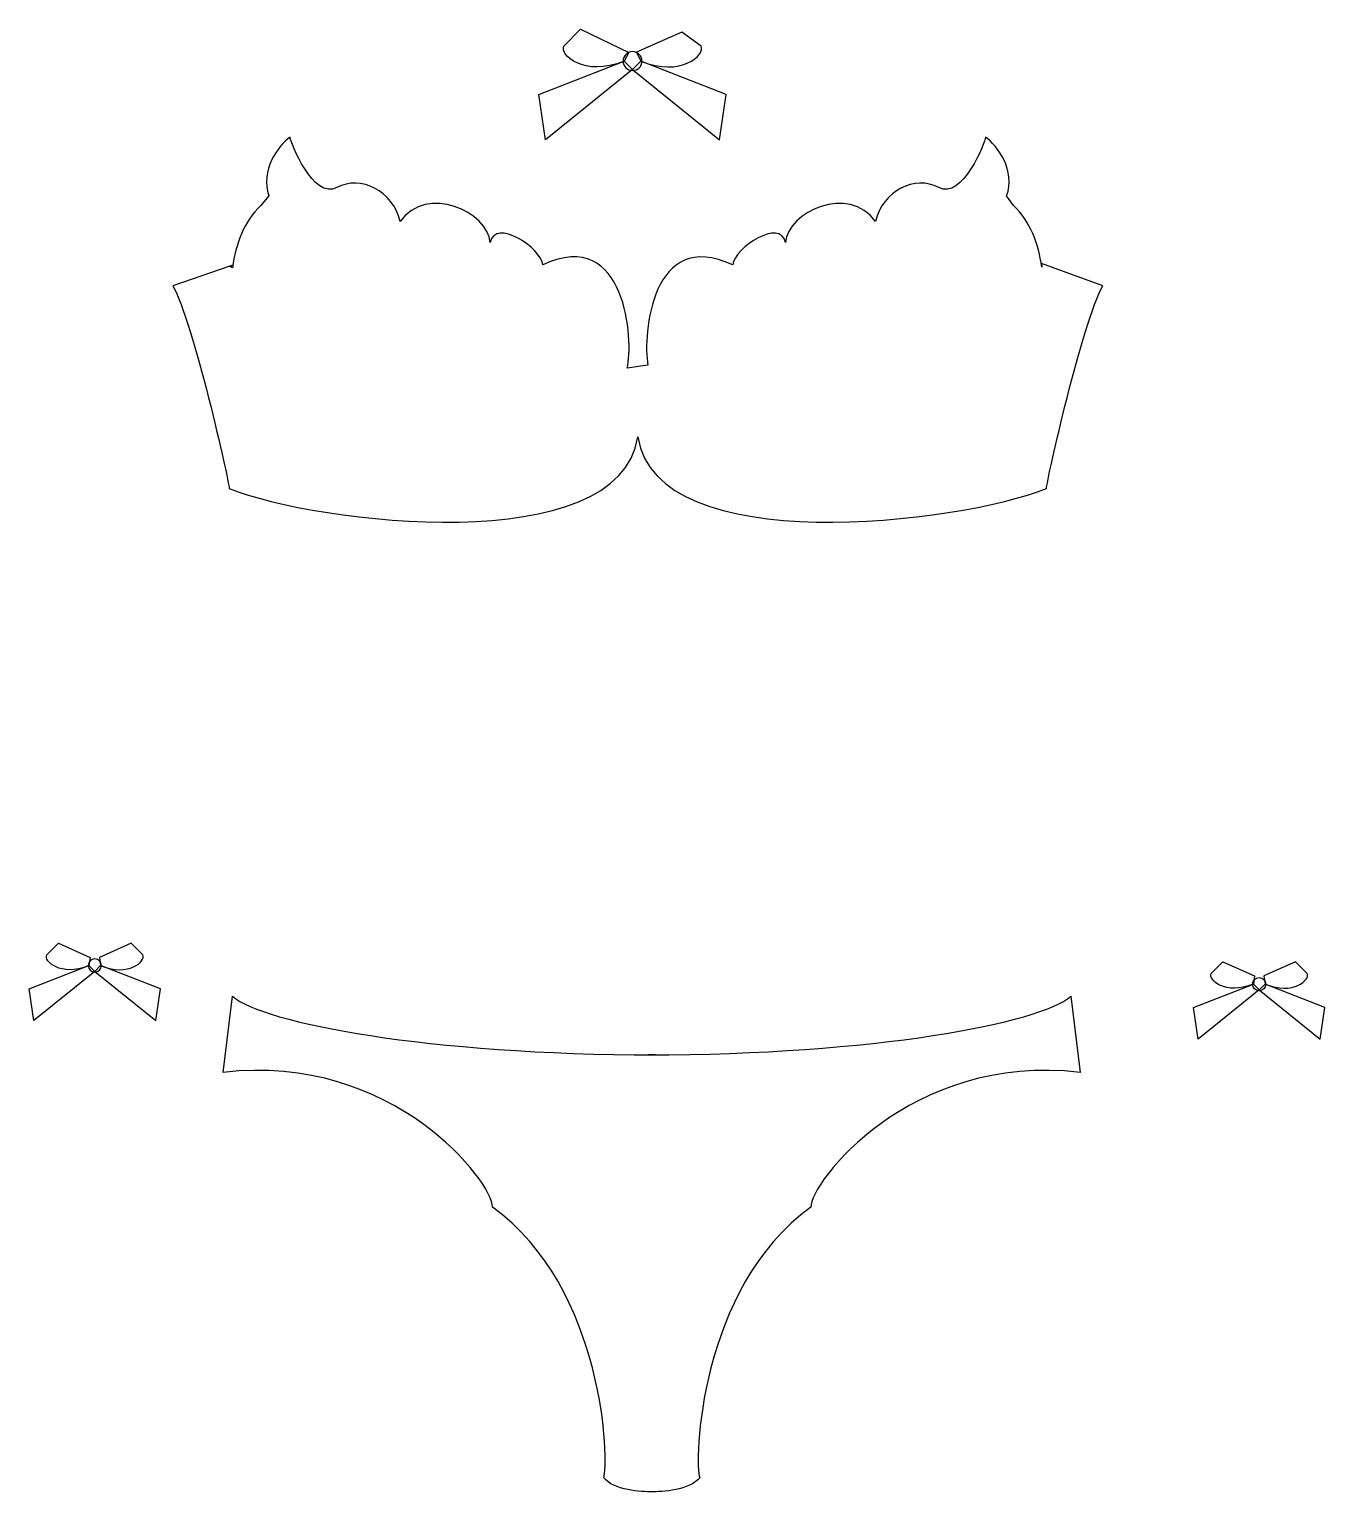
# Model space of a CAD drawing. Header units: centimetres. Extents: x -6.4 to 6.9, y -8.6 to 6.4.
import ezdxf

# ---------------------------------------------------------------- set-up
doc = ezdxf.new("R2010")
doc.units = ezdxf.units.CM
doc.header["$MEASUREMENT"] = 0
doc.layers.add('Camada 1', color=7, linetype='Continuous')

msp = doc.modelspace()

# ---------------------------------------------------------------- linework, layer by layer
at = {"layer": 'Camada 1'}
for points, knots in [([(-0.24487, 6.12602), (-0.24487, 6.12602), (-0.73776, 6.3619), (-0.73776, 6.3619), (-0.73776, 6.3619), (-0.73776, 6.3619), (-0.90842, 6.19079), (-0.90842, 6.19079), (-0.90842, 6.19079), (-0.95967, 6.10536), (-0.70376, 5.86601), (-0.29332, 6.03701), (-0.29332, 6.03701), (-0.29332, 6.03701), (-0.24487, 6.12602), (-0.24487, 6.12602)], [0, 0, 0, 0, 0.2, 0.2, 0.2, 0.2, 0.4, 0.4, 0.4, 0.4, 0.6, 0.6, 0.6, 0.6, 1, 1, 1, 1]), ([(-0.16576, 6.12633), (-0.16576, 6.12633), (0.29591, 6.33144), (0.29591, 6.33144), (0.29591, 6.33144), (0.29591, 6.33144), (0.49244, 6.19079), (0.49244, 6.19079), (0.49244, 6.19079), (0.5439, 6.10536), (0.288, 5.86601), (-0.1224, 6.03701), (-0.1224, 6.03701), (-0.1224, 6.03701), (-0.16576, 6.12633), (-0.16576, 6.12633)], [0, 0, 0, 0, 0.2, 0.2, 0.2, 0.2, 0.4, 0.4, 0.4, 0.4, 0.6, 0.6, 0.6, 0.6, 1, 1, 1, 1]), ([(-0.30416, 6.03701), (-0.30416, 6.09022), (-0.26111, 6.13316), (-0.20788, 6.13316), (-0.20788, 6.13316), (-0.15467, 6.13316), (-0.11162, 6.09022), (-0.11162, 6.03701), (-0.11162, 6.03701), (-0.11162, 5.98356), (-0.15467, 5.94075), (-0.20788, 5.94075), (-0.20788, 5.94075), (-0.26112, 5.94073), (-0.30416, 5.98357), (-0.30416, 6.03701)], [0, 0, 0, 0, 0.2, 0.2, 0.2, 0.2, 0.4, 0.4, 0.4, 0.4, 0.6, 0.6, 0.6, 0.6, 1, 1, 1, 1]), ([(-0.24487, 6.12602), (-0.24487, 6.12602), (-0.24487, 6.12602), (-0.24487, 6.12602), (-0.24487, 6.12602), (-0.24487, 6.12602), (-0.24487, 6.12602), (-0.24487, 6.12602)], [0, 0, 0, 0, 0.33333333, 0.33333333, 0.33333333, 0.33333333, 1, 1, 1, 1]), ([(-0.16576, 6.12633), (-0.16576, 6.12633), (-0.16576, 6.12633), (-0.16576, 6.12633), (-0.16576, 6.12633), (-0.16576, 6.12633), (-0.16576, 6.12633), (-0.16576, 6.12633)], [0, 0, 0, 0, 0.33333333, 0.33333333, 0.33333333, 0.33333333, 1, 1, 1, 1]), ([(-0.29332, 6.03701), (-0.29332, 6.03701), (-1.16478, 5.69533), (-1.16478, 5.69533), (-1.16478, 5.69533), (-1.16478, 5.69533), (-1.09633, 5.2339), (-1.09633, 5.2339), (-1.09633, 5.2339), (-1.09633, 5.2339), (-0.20788, 5.95145), (-0.20788, 5.95145), (-0.20788, 5.95145), (-0.20788, 5.95145), (-0.29332, 6.03701), (-0.29332, 6.03701)], [0, 0, 0, 0, 0.2, 0.2, 0.2, 0.2, 0.4, 0.4, 0.4, 0.4, 0.6, 0.6, 0.6, 0.6, 1, 1, 1, 1]), ([(-0.12242, 6.03701), (-0.12242, 6.03701), (0.74901, 5.69533), (0.74901, 5.69533), (0.74901, 5.69533), (0.74901, 5.69533), (0.68059, 5.2339), (0.68059, 5.2339), (0.68059, 5.2339), (0.68059, 5.2339), (-0.20788, 5.95145), (-0.20788, 5.95145), (-0.20788, 5.95145), (-0.20788, 5.95145), (-0.12242, 6.03701), (-0.12242, 6.03701)], [0, 0, 0, 0, 0.2, 0.2, 0.2, 0.2, 0.4, 0.4, 0.4, 0.4, 0.6, 0.6, 0.6, 0.6, 1, 1, 1, 1]), ([(-4.29384, 3.92627), (-4.26381, 4.16897), (-4.17885, 4.39643), (-4.00412, 4.56349), (-4.00412, 4.56349), (-4.00412, 4.56349), (-3.9221, 4.6621), (-3.9221, 4.6621), (-3.9221, 4.6621), (-4.01772, 4.91335), (-3.82651, 5.17653), (-3.70683, 5.26019), (-3.70683, 5.26019), (-3.70683, 5.21227), (-3.46749, 4.61418), (-3.22817, 4.74576), (-3.22817, 4.74576), (-2.98904, 4.87736), (-2.65413, 4.70988), (-2.58214, 4.39892), (-2.58214, 4.39892), (-2.30705, 4.78177), (-1.68486, 4.49462), (-1.66105, 4.18355), (-1.66105, 4.18355), (-1.61311, 4.4348), (-1.14659, 4.13574), (-1.12276, 3.95625), (-1.12276, 3.95625), (-0.26837, 4.35492), (-0.19508, 3.17007), (-0.26228, 2.90093), (-0.26228, 2.90093), (-0.26228, 2.90093), (-0.05151, 2.9316), (-0.05151, 2.9316), (-0.05151, 2.9316), (-0.10641, 3.24907), (-0.00989, 4.34133), (0.81534, 3.95625), (0.81534, 3.95625), (0.83915, 4.13574), (1.30569, 4.4348), (1.35363, 4.18355), (1.35363, 4.18355), (1.37744, 4.49462), (1.99964, 4.78177), (2.27472, 4.39892), (2.27472, 4.39892), (2.34648, 4.70988), (2.68162, 4.87737), (2.92073, 4.74576), (2.92073, 4.74576), (3.16007, 4.61418), (3.39918, 5.21227), (3.39918, 5.26019), (3.39918, 5.26019), (3.5188, 5.17653), (3.71028, 4.91335), (3.61468, 4.6621), (3.61468, 4.6621), (3.61468, 4.6621), (3.68358, 4.56349), (3.68358, 4.56349), (3.68358, 4.56349), (3.85656, 4.3981), (3.94158, 4.17349), (3.9724, 3.93352), (3.9724, 3.93352), (3.9724, 3.93352), (3.96981, 3.97054), (3.96981, 3.97054), (3.96981, 3.97054), (3.96981, 3.97054), (4.5956, 3.74086), (4.5956, 3.74086), (4.5956, 3.74086), (4.39224, 3.38198), (4.02137, 1.74341), (4.02137, 1.67155), (4.02137, 1.67155), (3.12406, 1.31256), (0.03772, 0.94186), (-0.15373, 2.19791), (-0.15373, 2.19791), (-0.15373, 2.19791), (-0.1537, 2.19791), (-0.1537, 2.19791), (-0.1537, 2.19791), (-0.34513, 0.94185), (-3.43173, 1.31256), (-4.32877, 1.67155), (-4.32877, 1.67155), (-4.32877, 1.74341), (-4.69969, 3.38198), (-4.90305, 3.74086), (-4.90305, 3.74086), (-4.90305, 3.74086), (-4.32171, 3.94141), (-4.32171, 3.94141), (-4.32171, 3.94141), (-4.32171, 3.94141), (-4.29384, 3.92627), (-4.29384, 3.92627)], [0, 0, 0, 0, 0.03703704, 0.03703704, 0.03703704, 0.03703704, 0.07407407, 0.07407407, 0.07407407, 0.07407407, 0.11111111, 0.11111111, 0.11111111, 0.11111111, 0.14814815, 0.14814815, 0.14814815, 0.14814815, 0.18518519, 0.18518519, 0.18518519, 0.18518519, 0.22222222, 0.22222222, 0.22222222, 0.22222222, 0.25925926, 0.25925926, 0.25925926, 0.25925926, 0.2962963, 0.2962963, 0.2962963, 0.2962963, 0.33333333, 0.33333333, 0.33333333, 0.33333333, 0.37037037, 0.37037037, 0.37037037, 0.37037037, 0.40740741, 0.40740741, 0.40740741, 0.40740741, 0.44444444, 0.44444444, 0.44444444, 0.44444444, 0.48148148, 0.48148148, 0.48148148, 0.48148148, 0.51851852, 0.51851852, 0.51851852, 0.51851852, 0.55555556, 0.55555556, 0.55555556, 0.55555556, 0.59259259, 0.59259259, 0.59259259, 0.59259259, 0.62962963, 0.62962963, 0.62962963, 0.62962963, 0.66666667, 0.66666667, 0.66666667, 0.66666667, 0.7037037, 0.7037037, 0.7037037, 0.7037037, 0.74074074, 0.74074074, 0.74074074, 0.74074074, 0.77777778, 0.77777778, 0.77777778, 0.77777778, 0.81481481, 0.81481481, 0.81481481, 0.81481481, 0.85185185, 0.85185185, 0.85185185, 0.85185185, 0.88888889, 0.88888889, 0.88888889, 0.88888889, 0.92592593, 0.92592593, 0.92592593, 0.92592593, 1, 1, 1, 1]), ([(-4.29305, 3.9513), (-4.29305, 3.9513), (-4.3217, 3.9414), (-4.3217, 3.9414), (-4.3217, 3.9414), (-4.3217, 3.9414), (-4.29305, 3.9513), (-4.29305, 3.9513)], [0, 0, 0, 0, 0.33333333, 0.33333333, 0.33333333, 0.33333333, 1, 1, 1, 1]), ([(-4.29384, 3.92627), (-4.29384, 3.92627), (-4.29384, 3.92627), (-4.29384, 3.92627), (-4.29384, 3.92627), (-4.29384, 3.92627), (-4.29384, 3.92627), (-4.29384, 3.92627)], [0, 0, 0, 0, 0.33333333, 0.33333333, 0.33333333, 0.33333333, 1, 1, 1, 1]), ([(-4.29305, 3.9513), (-4.29305, 3.9513), (-4.29305, 3.9513), (-4.29305, 3.9513), (-4.29305, 3.9513), (-4.29305, 3.9513), (-4.29305, 3.9513), (-4.29305, 3.9513)], [0, 0, 0, 0, 0.33333333, 0.33333333, 0.33333333, 0.33333333, 1, 1, 1, 1]), ([(-5.74966, -3.11638), (-5.74966, -3.11638), (-6.07266, -2.97284), (-6.07266, -2.97284), (-6.07266, -2.97284), (-6.07266, -2.97284), (-6.19212, -3.09251), (-6.19212, -3.09251), (-6.19212, -3.09251), (-6.2281, -3.15233), (-6.04882, -3.31992), (-5.76159, -3.20022), (-5.76159, -3.20022), (-5.76159, -3.20022), (-5.74966, -3.11638), (-5.74966, -3.11638)], [0, 0, 0, 0, 0.2, 0.2, 0.2, 0.2, 0.4, 0.4, 0.4, 0.4, 0.6, 0.6, 0.6, 0.6, 1, 1, 1, 1]), ([(-5.65385, -3.11638), (-5.65385, -3.11638), (-5.33085, -2.97284), (-5.33085, -2.97284), (-5.33085, -2.97284), (-5.33085, -2.97284), (-5.21139, -3.09251), (-5.21139, -3.09251), (-5.21139, -3.09251), (-5.17541, -3.15233), (-5.35469, -3.31992), (-5.64192, -3.20022), (-5.64192, -3.20022), (-5.64192, -3.20022), (-5.65385, -3.11638), (-5.65385, -3.11638)], [0, 0, 0, 0, 0.2, 0.2, 0.2, 0.2, 0.4, 0.4, 0.4, 0.4, 0.6, 0.6, 0.6, 0.6, 1, 1, 1, 1]), ([(-5.76911, -3.20028), (-5.76911, -3.163), (-5.73908, -3.13292), (-5.70177, -3.13292), (-5.70177, -3.13292), (-5.66446, -3.13292), (-5.63443, -3.163), (-5.63443, -3.20028), (-5.63443, -3.20028), (-5.63443, -3.23759), (-5.66446, -3.26762), (-5.70177, -3.26762), (-5.70177, -3.26762), (-5.73908, -3.26762), (-5.76911, -3.23759), (-5.76911, -3.20028)], [0, 0, 0, 0, 0.2, 0.2, 0.2, 0.2, 0.4, 0.4, 0.4, 0.4, 0.6, 0.6, 0.6, 0.6, 1, 1, 1, 1]), ([(-5.74966, -3.11638), (-5.74966, -3.11638), (-5.74966, -3.11638), (-5.74966, -3.11638), (-5.74966, -3.11638), (-5.74966, -3.11638), (-5.74966, -3.11638), (-5.74966, -3.11638)], [0, 0, 0, 0, 0.33333333, 0.33333333, 0.33333333, 0.33333333, 1, 1, 1, 1]), ([(-5.65385, -3.11638), (-5.65385, -3.11638), (-5.65385, -3.11638), (-5.65385, -3.11638), (-5.65385, -3.11638), (-5.65385, -3.11638), (-5.65385, -3.11638), (-5.65385, -3.11638)], [0, 0, 0, 0, 0.33333333, 0.33333333, 0.33333333, 0.33333333, 1, 1, 1, 1]), ([(-5.76159, -3.20028), (-5.76159, -3.20028), (-6.37164, -3.43938), (-6.37164, -3.43938), (-6.37164, -3.43938), (-6.37164, -3.43938), (-6.32373, -3.76239), (-6.32373, -3.76239), (-6.32373, -3.76239), (-6.32373, -3.76239), (-5.70177, -3.26008), (-5.70177, -3.26008), (-5.70177, -3.26008), (-5.70177, -3.26008), (-5.76159, -3.20028), (-5.76159, -3.20028)], [0, 0, 0, 0, 0.2, 0.2, 0.2, 0.2, 0.4, 0.4, 0.4, 0.4, 0.6, 0.6, 0.6, 0.6, 1, 1, 1, 1]), ([(-5.64192, -3.20028), (-5.64192, -3.20028), (-5.0319, -3.43938), (-5.0319, -3.43938), (-5.0319, -3.43938), (-5.0319, -3.43938), (-5.07981, -3.76239), (-5.07981, -3.76239), (-5.07981, -3.76239), (-5.07981, -3.76239), (-5.70177, -3.26008), (-5.70177, -3.26008), (-5.70177, -3.26008), (-5.70177, -3.26008), (-5.64192, -3.20028), (-5.64192, -3.20028)], [0, 0, 0, 0, 0.2, 0.2, 0.2, 0.2, 0.4, 0.4, 0.4, 0.4, 0.6, 0.6, 0.6, 0.6, 1, 1, 1, 1]), ([(6.14699, -3.3059), (6.14699, -3.3059), (5.82396, -3.16236), (5.82396, -3.16236), (5.82396, -3.16236), (5.82396, -3.16236), (5.70453, -3.28203), (5.70453, -3.28203), (5.70453, -3.28203), (5.66852, -3.34185), (5.84778, -3.50944), (6.13501, -3.38974), (6.13501, -3.38974), (6.13501, -3.38974), (6.14699, -3.3059), (6.14699, -3.3059)], [0, 0, 0, 0, 0.2, 0.2, 0.2, 0.2, 0.4, 0.4, 0.4, 0.4, 0.6, 0.6, 0.6, 0.6, 1, 1, 1, 1]), ([(6.24279, -3.3059), (6.24279, -3.3059), (6.56577, -3.16236), (6.56577, -3.16236), (6.56577, -3.16236), (6.56577, -3.16236), (6.68526, -3.28203), (6.68526, -3.28203), (6.68526, -3.28203), (6.72122, -3.34185), (6.54196, -3.50944), (6.25476, -3.38974), (6.25476, -3.38974), (6.25476, -3.38974), (6.24279, -3.3059), (6.24279, -3.3059)], [0, 0, 0, 0, 0.2, 0.2, 0.2, 0.2, 0.4, 0.4, 0.4, 0.4, 0.6, 0.6, 0.6, 0.6, 1, 1, 1, 1]), ([(6.13503, -3.3898), (6.13503, -3.3898), (5.525, -3.62891), (5.525, -3.62891), (5.525, -3.62891), (5.525, -3.62891), (5.57289, -3.95191), (5.57289, -3.95191), (5.57289, -3.95191), (5.57289, -3.95191), (6.19487, -3.4496), (6.19487, -3.4496), (6.19487, -3.4496), (6.19487, -3.4496), (6.13503, -3.3898), (6.13503, -3.3898)], [0, 0, 0, 0, 0.2, 0.2, 0.2, 0.2, 0.4, 0.4, 0.4, 0.4, 0.6, 0.6, 0.6, 0.6, 1, 1, 1, 1]), ([(6.26221, -3.3898), (6.26221, -3.35252), (6.23218, -3.32244), (6.19487, -3.32244), (6.19487, -3.32244), (6.15756, -3.32244), (6.12753, -3.35252), (6.12753, -3.3898), (6.12753, -3.3898), (6.12753, -3.42711), (6.15756, -3.45714), (6.19487, -3.45714), (6.19487, -3.45714), (6.23218, -3.45714), (6.26221, -3.42711), (6.26221, -3.3898)], [0, 0, 0, 0, 0.2, 0.2, 0.2, 0.2, 0.4, 0.4, 0.4, 0.4, 0.6, 0.6, 0.6, 0.6, 1, 1, 1, 1]), ([(6.14699, -3.3059), (6.14699, -3.3059), (6.14699, -3.3059), (6.14699, -3.3059), (6.14699, -3.3059), (6.14699, -3.3059), (6.14699, -3.3059), (6.14699, -3.3059)], [0, 0, 0, 0, 0.33333333, 0.33333333, 0.33333333, 0.33333333, 1, 1, 1, 1]), ([(6.25472, -3.3898), (6.25472, -3.3898), (6.86469, -3.62891), (6.86469, -3.62891), (6.86469, -3.62891), (6.86469, -3.62891), (6.8168, -3.95191), (6.8168, -3.95191), (6.8168, -3.95191), (6.8168, -3.95191), (6.19487, -3.4496), (6.19487, -3.4496), (6.19487, -3.4496), (6.19487, -3.4496), (6.25472, -3.3898), (6.25472, -3.3898)], [0, 0, 0, 0, 0.2, 0.2, 0.2, 0.2, 0.4, 0.4, 0.4, 0.4, 0.6, 0.6, 0.6, 0.6, 1, 1, 1, 1]), ([(6.24279, -3.3059), (6.24279, -3.3059), (6.24279, -3.3059), (6.24279, -3.3059), (6.24279, -3.3059), (6.24279, -3.3059), (6.24279, -3.3059), (6.24279, -3.3059)], [0, 0, 0, 0, 0.33333333, 0.33333333, 0.33333333, 0.33333333, 1, 1, 1, 1]), ([(-0.01188, -8.57418), (0.08371, -8.57418), (0.38261, -8.56204), (0.47847, -8.43043), (0.47847, -8.43043), (0.41862, -8.2988), (0.46656, -6.4926), (1.61483, -5.6671), (1.61483, -5.6671), (1.6029, -5.42776), (2.61982, -4.08801), (4.3665, -4.29137), (4.3665, -4.29137), (4.3665, -4.29137), (4.27069, -3.51376), (4.27069, -3.51376), (4.27069, -3.51376), (3.95959, -3.78882), (2.2611, -4.11182), (-0.04792, -4.11182), (-0.04792, -4.11182), (-0.04792, -4.11182), (0.02387, -4.11182), (0.02387, -4.11182), (0.02387, -4.11182), (-2.28515, -4.11182), (-3.98388, -3.78882), (-4.29474, -3.51376), (-4.29474, -3.51376), (-4.29474, -3.51376), (-4.39057, -4.29137), (-4.39057, -4.29137), (-4.39057, -4.29137), (-2.64413, -4.08801), (-1.627, -5.42776), (-1.63914, -5.6671), (-1.63914, -5.6671), (-0.49061, -6.4926), (-0.44269, -8.29886), (-0.50252, -8.43043), (-0.50252, -8.43043), (-0.40666, -8.56204), (-0.10771, -8.57418), (-0.01188, -8.57418)], [0, 0, 0, 0, 0.08333333, 0.08333333, 0.08333333, 0.08333333, 0.16666667, 0.16666667, 0.16666667, 0.16666667, 0.25, 0.25, 0.25, 0.25, 0.33333333, 0.33333333, 0.33333333, 0.33333333, 0.41666667, 0.41666667, 0.41666667, 0.41666667, 0.5, 0.5, 0.5, 0.5, 0.58333333, 0.58333333, 0.58333333, 0.58333333, 0.66666667, 0.66666667, 0.66666667, 0.66666667, 0.75, 0.75, 0.75, 0.75, 0.83333333, 0.83333333, 0.83333333, 0.83333333, 1, 1, 1, 1])]:
    msp.add_open_spline(points, degree=3, knots=knots, dxfattribs=at)

doc.saveas('drawing.dxf')
